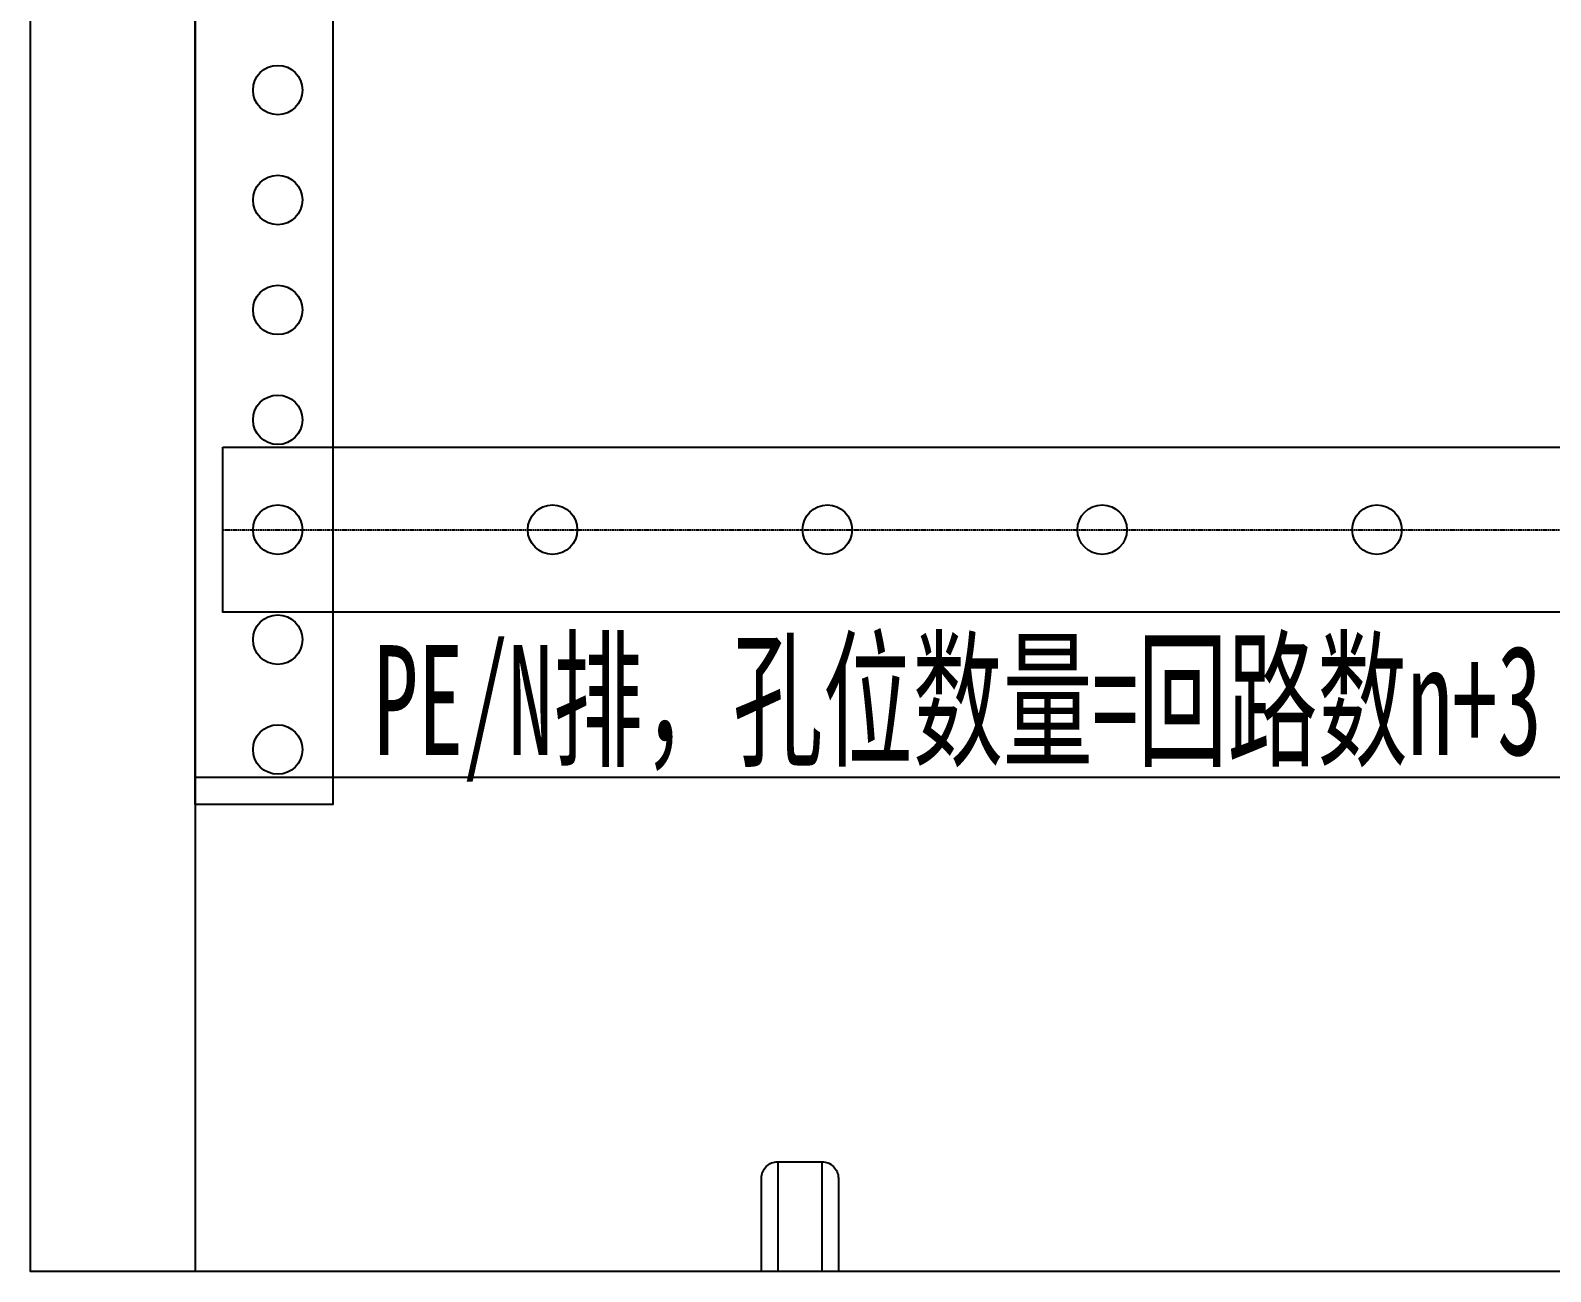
# Model space of a CAD drawing. Extents: x 1670963 to 1671827, y 397778 to 399778.
# Drawn here: x 1671027.1 to 1671303.7, y 397778.1 to 398004 of the extents above; entities that cross this region are included whole.
import ezdxf
from ezdxf.enums import TextEntityAlignment as Align

# ---------------------------------------------------------------- set-up
doc = ezdxf.new("R2010")
doc.units = 0
doc.header["$MEASUREMENT"] = 0
doc.linetypes.add('LYJS-XX', pattern=[0.35, 0.25, -0.1])
doc.layers.add('LY-JS-BJ', color=7, linetype='Continuous')
doc.layers.add('布置图', color=20, linetype='Continuous')
doc.styles.add('宋体', font='', dxfattribs={"width": 0.8, "height": 3.5})
doc.styles.get('宋体').set_extended_font_data('SimSun')

# ---------------------------------------------------------------- blocks, each defined once
blk = doc.blocks.new('*U23')
at = {"layer": 'LY-JS-BJ', "color": 0}
blk.add_circle((0, 0), 4.5, dxfattribs=at)
blk = doc.blocks.new('*U24')
at = {"layer": 'LY-JS-BJ', "color": 0, "linetype": 'ByBlock', "lineweight": -2, "transparency": 16777216}
for p in [(0, 0), (50, 0), (100, 0), (150, 0)]:
    blk.add_blockref('*U23', p, dxfattribs=at)
blk = doc.blocks.new('A$C7E8D6A90')
at = {"layer": 'LY-JS-BJ', "color": 4, "linetype": 'LYJS-XX'}
blk.add_line((-10, 0), (720, 0), dxfattribs=at)
at = {"layer": 'LY-JS-BJ', "color": 0}
blk.add_lwpolyline([(-10, 15), (720, 15), (720, -15), (-10, -15)], close=True, dxfattribs=at)
blk.add_circle((0, 0), 4.5, dxfattribs=at)
blk.add_blockref('*U24', (50, 0), dxfattribs=at)
at = {"layer": 'LY-JS-BJ', "color": 4, "style": '宋体', "width": 0.6}
blk.add_text('PE/N排，孔位数量=回路数n+3', height=20, dxfattribs=at).set_placement((17.41, -31), align=Align.MIDDLE_LEFT)
blk = doc.blocks.new('*U29')
at = {"layer": 'LY-JS-BJ', "color": 6}
blk.add_circle((0, 0), 4.5, dxfattribs=at)
blk = doc.blocks.new('*U30')
at = {"layer": 'LY-JS-BJ', "color": 0, "linetype": 'ByBlock', "lineweight": -2, "transparency": 16777216}
for p in [(0, -1660), (0, -1680), (0, -1700), (0, -1720), (0, -1740), (0, -1760), (0, -1780)]:
    blk.add_blockref('*U29', p, dxfattribs=at)
blk = doc.blocks.new('A$C11EF57A1')
at = {"layer": 'LY-JS-BJ', "color": 0, "ltscale": 2}
for p, q in [((-4, 20), (-4, 0)), ((4, 20), (4, 0))]:
    blk.add_line(p, q, dxfattribs=at)
blk.add_lwpolyline([(-4, 20), (4, 20, -0.414214), (7, 17), (7, 0), (-7, 0), (-7, 17, -0.414214)], format="xyb", close=True, dxfattribs=at)

msp = doc.modelspace()

# ---------------------------------------------------------------- linework, layer by layer
at = {"layer": 'LY-JS-BJ', "color": 6, "ltscale": 50}
for points in [[(1671057.13, 399723.11), (1671057.13, 397778.11)], [(1671057.13, 397868.11), (1671797.13, 397868.11)]]:
    msp.add_lwpolyline(points, dxfattribs=at)
at = {"layer": 'LY-JS-BJ', "color": 6, "lineweight": -3}
msp.add_lwpolyline([(1671082.13, 399663.11), (1671082.13, 397863.11), (1671057.13, 397863.11), (1671057.13, 399663.11)], close=True, dxfattribs=at)
at = {"layer": '布置图', "ltscale": 50}
msp.add_lwpolyline([(1671027.13, 399778.11), (1671827.13, 399778.11), (1671827.13, 397778.11), (1671027.13, 397778.11)], close=True, dxfattribs=at)

# ---------------------------------------------------------------- block references
at = {"layer": 'LY-JS-BJ', "color": 6, "lineweight": -3}
for name, p in [('*U30', (1671072.13, 399653.11)), ('A$C7E8D6A90', (1671072.13, 397913.11))]:
    msp.add_blockref(name, p, dxfattribs=at)
at = {"layer": 'LY-JS-BJ', "color": 6, "lineweight": -3, "ltscale": 2}
msp.add_blockref('A$C11EF57A1', (1671167.13, 397778.11), dxfattribs=at)

doc.saveas('drawing.dxf')
